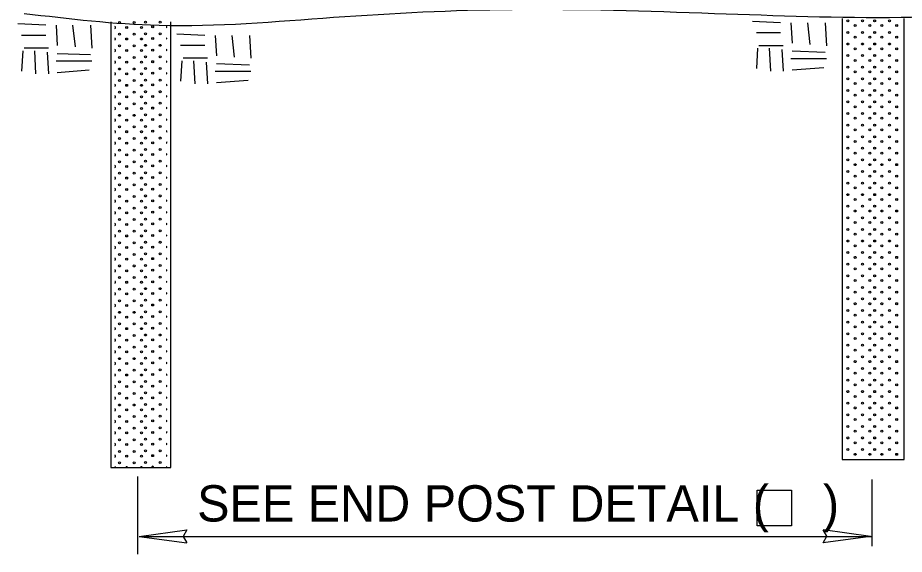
# Model space of a CAD drawing. Extents: x 11 to 454, y -32 to 258.
# Drawn here: x 130 to 161.74, y 153.32 to 172.54 of the extents above; entities that cross this region are included whole.
import ezdxf

# ---------------------------------------------------------------- set-up
doc = ezdxf.new("R2010")
doc.units = 0
doc.layers.add('Default', color=7, linetype='Continuous')
doc.layers.add('Level 1', color=7, linetype='Continuous')

msp = doc.modelspace()

# ---------------------------------------------------------------- linework, layer by layer
at = {"layer": 'Default'}
for p, q in [((157.315, 172.36), (156.309, 172.406)), ((131.002, 172.27), (129.996, 172.316)), ((131.368, 172.27), (131.414, 171.539)), ((131.962, 172.27), (132.054, 171.493)), ((132.602, 172.27), (132.648, 171.447)), ((157.681, 172.36), (157.727, 171.629)), ((158.275, 172.36), (158.367, 171.583)), ((158.915, 172.36), (158.961, 171.538)), ((131.002, 171.904), (130.134, 171.904)), ((136.699, 171.908), (135.693, 171.954)), ((137.064, 171.908), (137.11, 171.177)), ((137.659, 171.908), (137.75, 171.131)), ((138.299, 171.908), (138.344, 171.086)), ((157.315, 171.995), (156.447, 171.995)), ((131.094, 171.447), (130.225, 171.447)), ((136.699, 171.543), (135.83, 171.543)), ((156.492, 171.446), (156.447, 170.715)), ((157.407, 171.538), (156.538, 171.538)), ((156.904, 171.446), (156.949, 170.623)), ((130.179, 171.356), (130.134, 170.624)), ((130.591, 171.356), (130.636, 170.533)), ((131.048, 171.31), (131.094, 170.533)), ((131.414, 171.264), (132.602, 171.219)), ((157.361, 171.4), (157.407, 170.623)), ((157.727, 171.355), (158.915, 171.309)), ((131.368, 170.99), (132.648, 170.99)), ((135.876, 170.994), (135.83, 170.263)), ((136.79, 171.086), (135.922, 171.086)), ((136.287, 170.994), (136.333, 170.171)), ((136.744, 170.948), (136.79, 170.171)), ((137.11, 170.903), (138.299, 170.857)), ((157.681, 171.081), (158.961, 171.081)), ((131.414, 170.579), (132.556, 170.67)), ((137.064, 170.628), (138.344, 170.628)), ((157.727, 170.669), (158.869, 170.761)), ((137.11, 170.217), (138.253, 170.308)), ((134.29, 156.108), (134.29, 153.318)), ((160.58, 155.992), (160.58, 153.603)), ((134.349, 153.957), (136.052, 154.191)), ((160.538, 153.958), (158.835, 154.192)), ((134.348, 153.958), (160.58, 153.958)), ((134.349, 153.957), (136.052, 153.723)), ((160.538, 153.958), (158.835, 153.724))]:
    msp.add_line(p, q, dxfattribs=at)
for points in [[(159.525, 156.719), (161.738, 156.719), (161.738, 172.507)], [(159.525, 172.507), (159.525, 156.719)], [(133.327, 156.428), (135.481, 156.428), (135.481, 172.39)], [(133.327, 172.39), (133.327, 156.428)], [(136.052, 154.191), (135.92, 153.954), (136.052, 153.723)], [(158.835, 153.724), (158.966, 153.961), (158.835, 154.192)]]:
    msp.add_lwpolyline(points, dxfattribs=at)
for centre in [(133.637, 172.364), (134.166, 172.364), (134.569, 172.381), (135.097, 172.381), (159.725, 172.428), (160.253, 172.428), (160.684, 172.428), (161.213, 172.428), (133.898, 172.193), (134.426, 172.193), (134.829, 172.211), (159.985, 172.258), (160.514, 172.258), (160.944, 172.258), (161.473, 172.258), (133.637, 171.949), (133.898, 171.778), (134.166, 171.949), (134.426, 171.778), (134.569, 171.966), (134.829, 171.796), (135.097, 171.966), (159.725, 172.013), (159.985, 171.843), (160.253, 172.013), (160.514, 171.843), (160.684, 172.013), (160.944, 171.843), (161.213, 172.013), (161.473, 171.843), (133.637, 171.533), (134.166, 171.533), (134.569, 171.551), (135.097, 171.551), (159.725, 171.598), (159.985, 171.428), (160.253, 171.598), (160.514, 171.428), (160.684, 171.598), (160.944, 171.428), (161.213, 171.598), (161.473, 171.428), (133.637, 171.118), (133.898, 171.363), (134.166, 171.118), (134.426, 171.363), (134.569, 171.136), (134.829, 171.38), (135.097, 171.136), (159.725, 171.183), (160.253, 171.183), (160.684, 171.183), (161.213, 171.183), (133.898, 170.948), (134.426, 170.948), (134.829, 170.965), (159.985, 171.012), (160.514, 171.012), (160.944, 171.012), (161.473, 171.012), (133.637, 170.703), (133.898, 170.533), (134.166, 170.703), (134.426, 170.533), (134.569, 170.721), (134.829, 170.55), (135.097, 170.721), (159.725, 170.768), (159.985, 170.597), (160.253, 170.768), (160.514, 170.597), (160.684, 170.768), (160.944, 170.597), (161.213, 170.768), (161.473, 170.597), (133.637, 170.288), (134.166, 170.288), (134.569, 170.306), (135.097, 170.306), (159.725, 170.353), (159.985, 170.182), (160.253, 170.353), (160.514, 170.182), (160.684, 170.353), (160.944, 170.182), (161.213, 170.353), (161.473, 170.182), (133.637, 169.873), (133.898, 170.118), (134.166, 169.873), (134.426, 170.118), (134.569, 169.89), (134.829, 170.135), (135.097, 169.89), (159.725, 169.937), (160.253, 169.937), (160.684, 169.937), (161.213, 169.937), (133.898, 169.703), (134.426, 169.703), (134.829, 169.72), (159.725, 169.522), (159.985, 169.767), (160.253, 169.522), (160.514, 169.767), (160.684, 169.522), (160.944, 169.767), (161.213, 169.522), (161.473, 169.767), (133.637, 169.458), (133.898, 169.287), (134.166, 169.458), (134.426, 169.287), (134.569, 169.475), (134.829, 169.305), (135.097, 169.475), (159.985, 169.352), (160.514, 169.352), (160.944, 169.352), (161.473, 169.352), (133.637, 169.043), (133.898, 168.872), (134.166, 169.043), (134.426, 168.872), (134.569, 169.06), (134.829, 168.89), (135.097, 169.06), (159.725, 169.107), (159.985, 168.937), (160.253, 169.107), (160.514, 168.937), (160.684, 169.107), (160.944, 168.937), (161.213, 169.107), (161.473, 168.937), (133.637, 168.628), (134.166, 168.628), (134.569, 168.645), (135.097, 168.645), (159.725, 168.692), (160.253, 168.692), (160.684, 168.692), (161.213, 168.692), (133.898, 168.457), (134.426, 168.457), (134.829, 168.475), (159.725, 168.277), (159.985, 168.522), (160.253, 168.277), (160.514, 168.522), (160.684, 168.277), (160.944, 168.522), (161.213, 168.277), (161.473, 168.522), (133.637, 168.212), (133.898, 168.042), (134.166, 168.212), (134.426, 168.042), (134.569, 168.23), (134.829, 168.059), (135.097, 168.23), (159.985, 168.107), (160.514, 168.107), (160.944, 168.107), (161.473, 168.107), (133.637, 167.797), (133.898, 167.627), (134.166, 167.797), (134.426, 167.627), (134.569, 167.815), (134.829, 167.644), (135.097, 167.815), (159.725, 167.862), (159.985, 167.691), (160.253, 167.862), (160.514, 167.691), (160.684, 167.862), (160.944, 167.691), (161.213, 167.862), (161.473, 167.691), (133.637, 167.382), (134.166, 167.382), (134.569, 167.4), (135.097, 167.4), (159.725, 167.447), (160.253, 167.447), (160.684, 167.447), (161.213, 167.447), (133.637, 166.967), (133.898, 167.212), (134.166, 166.967), (134.426, 167.212), (134.569, 166.985), (134.829, 167.229), (135.097, 166.985), (159.725, 167.032), (159.985, 167.276), (160.253, 167.032), (160.514, 167.276), (160.684, 167.032), (160.944, 167.276), (161.213, 167.032), (161.473, 167.276), (133.898, 166.797), (134.426, 166.797), (134.829, 166.814), (159.985, 166.861), (160.514, 166.861), (160.944, 166.861), (161.473, 166.861), (133.637, 166.552), (133.898, 166.382), (134.166, 166.552), (134.426, 166.382), (134.569, 166.569), (134.829, 166.399), (135.097, 166.569), (159.725, 166.616), (159.985, 166.446), (160.253, 166.616), (160.514, 166.446), (160.684, 166.616), (160.944, 166.446), (161.213, 166.616), (161.473, 166.446), (133.637, 166.137), (134.166, 166.137), (134.569, 166.154), (135.097, 166.154), (159.725, 166.201), (159.985, 166.031), (160.253, 166.201), (160.514, 166.031), (160.684, 166.201), (160.944, 166.031), (161.213, 166.201), (161.473, 166.031), (133.637, 165.722), (133.898, 165.966), (134.166, 165.722), (134.426, 165.966), (134.569, 165.739), (134.829, 165.984), (135.097, 165.739), (159.725, 165.786), (160.253, 165.786), (160.684, 165.786), (161.213, 165.786), (133.898, 165.551), (134.426, 165.551), (134.829, 165.569), (159.985, 165.616), (160.514, 165.616), (160.944, 165.616), (161.473, 165.616), (133.637, 165.307), (133.898, 165.136), (134.166, 165.307), (134.426, 165.136), (134.569, 165.324), (134.829, 165.154), (135.097, 165.324), (159.725, 165.371), (159.985, 165.201), (160.253, 165.371), (160.514, 165.201), (160.684, 165.371), (160.944, 165.201), (161.213, 165.371), (161.473, 165.201), (133.637, 164.891), (134.166, 164.891), (134.569, 164.909), (134.829, 164.738), (135.097, 164.909), (159.725, 164.956), (159.985, 164.786), (160.253, 164.956), (160.514, 164.786), (160.684, 164.956), (160.944, 164.786), (161.213, 164.956), (161.473, 164.786), (133.637, 164.476), (133.898, 164.721), (134.166, 164.476), (134.426, 164.721), (134.569, 164.494), (135.097, 164.494), (159.725, 164.541), (160.253, 164.541), (160.684, 164.541), (161.213, 164.541), (133.898, 164.306), (134.426, 164.306), (134.829, 164.323), (159.725, 164.126), (159.985, 164.37), (160.253, 164.126), (160.514, 164.37), (160.684, 164.126), (160.944, 164.37), (161.213, 164.126), (161.473, 164.37), (133.637, 164.061), (133.898, 163.891), (134.166, 164.061), (134.426, 163.891), (134.569, 164.079), (134.829, 163.908), (135.097, 164.079), (159.985, 163.955), (160.514, 163.955), (160.944, 163.955), (161.473, 163.955), (133.637, 163.646), (133.898, 163.476), (134.166, 163.646), (134.426, 163.476), (134.569, 163.664), (134.829, 163.493), (135.097, 163.664), (159.725, 163.711), (159.985, 163.54), (160.253, 163.711), (160.514, 163.54), (160.684, 163.711), (160.944, 163.54), (161.213, 163.711), (161.473, 163.54), (133.637, 163.231), (134.166, 163.231), (134.569, 163.248), (135.097, 163.248), (159.725, 163.295), (160.253, 163.295), (160.684, 163.295), (161.213, 163.295), (133.898, 163.061), (134.426, 163.061), (134.569, 162.833), (134.829, 163.078), (135.097, 162.833), (159.725, 162.88), (159.985, 163.125), (160.253, 162.88), (160.514, 163.125), (160.684, 162.88), (160.944, 163.125), (161.213, 162.88), (161.473, 163.125), (133.637, 162.816), (133.898, 162.645), (134.166, 162.816), (134.426, 162.645), (134.829, 162.663), (159.985, 162.71), (160.514, 162.71), (160.944, 162.71), (161.473, 162.71), (133.637, 162.401), (133.898, 162.23), (134.166, 162.401), (134.426, 162.23), (134.569, 162.418), (134.829, 162.248), (135.097, 162.418), (159.725, 162.465), (159.985, 162.295), (160.253, 162.465), (160.514, 162.295), (160.684, 162.465), (160.944, 162.295), (161.213, 162.465), (161.473, 162.295), (133.637, 161.986), (134.166, 161.986), (134.569, 162.003), (135.097, 162.003), (159.725, 162.05), (160.253, 162.05), (160.684, 162.05), (161.213, 162.05), (133.637, 161.57), (133.898, 161.815), (134.166, 161.57), (134.426, 161.815), (134.569, 161.588), (134.829, 161.833), (135.097, 161.588), (159.725, 161.635), (159.985, 161.88), (160.253, 161.635), (160.514, 161.88), (160.684, 161.635), (160.944, 161.88), (161.213, 161.635), (161.473, 161.88), (133.898, 161.4), (134.426, 161.4), (134.829, 161.417), (159.985, 161.465), (160.514, 161.465), (160.944, 161.465), (161.473, 161.465), (133.637, 161.155), (133.898, 160.985), (134.166, 161.155), (134.426, 160.985), (134.569, 161.173), (134.829, 161.002), (135.097, 161.173), (159.725, 161.22), (159.985, 161.049), (160.253, 161.22), (160.514, 161.049), (160.684, 161.22), (160.944, 161.049), (161.213, 161.22), (161.473, 161.049), (133.637, 160.74), (134.166, 160.74), (134.569, 160.758), (135.097, 160.758), (159.725, 160.805), (159.985, 160.634), (160.253, 160.805), (160.514, 160.634), (160.684, 160.805), (160.944, 160.634), (161.213, 160.805), (161.473, 160.634), (133.637, 160.325), (133.898, 160.57), (134.166, 160.325), (134.426, 160.57), (134.569, 160.343), (134.829, 160.587), (135.097, 160.343), (159.725, 160.39), (160.253, 160.39), (160.684, 160.39), (161.213, 160.39), (133.898, 160.155), (134.426, 160.155), (134.829, 160.172), (159.985, 160.219), (160.514, 160.219), (160.944, 160.219), (161.473, 160.219), (133.637, 159.91), (133.898, 159.74), (134.166, 159.91), (134.426, 159.74), (134.569, 159.927), (134.829, 159.757), (135.097, 159.927), (159.725, 159.974), (159.985, 159.804), (160.253, 159.974), (160.514, 159.804), (160.684, 159.974), (160.944, 159.804), (161.213, 159.974), (161.473, 159.804), (133.637, 159.495), (134.166, 159.495), (134.569, 159.512), (134.829, 159.342), (135.097, 159.512), (159.725, 159.559), (159.985, 159.389), (160.253, 159.559), (160.514, 159.389), (160.684, 159.559), (160.944, 159.389), (161.213, 159.559), (161.473, 159.389), (133.637, 159.08), (133.898, 159.324), (134.166, 159.08), (134.426, 159.324), (134.569, 159.097), (135.097, 159.097), (159.725, 159.144), (160.253, 159.144), (160.684, 159.144), (161.213, 159.144), (133.898, 158.909), (134.426, 158.909), (134.829, 158.927), (159.725, 158.729), (159.985, 158.974), (160.253, 158.729), (160.514, 158.974), (160.684, 158.729), (160.944, 158.974), (161.213, 158.729), (161.473, 158.974), (133.637, 158.665), (133.898, 158.494), (134.166, 158.665), (134.426, 158.494), (134.569, 158.682), (134.829, 158.512), (135.097, 158.682), (159.985, 158.559), (160.514, 158.559), (160.944, 158.559), (161.473, 158.559), (133.637, 158.249), (133.898, 158.079), (134.166, 158.249), (134.426, 158.079), (134.569, 158.267), (134.829, 158.096), (135.097, 158.267), (159.725, 158.314), (159.985, 158.144), (160.253, 158.314), (160.514, 158.144), (160.684, 158.314), (160.944, 158.144), (161.213, 158.314), (161.473, 158.144), (133.637, 157.834), (134.166, 157.834), (134.569, 157.852), (135.097, 157.852), (159.725, 157.899), (160.253, 157.899), (160.684, 157.899), (161.213, 157.899), (133.898, 157.664), (134.426, 157.664), (134.569, 157.437), (134.829, 157.681), (135.097, 157.437), (159.725, 157.484), (159.985, 157.728), (160.253, 157.484), (160.514, 157.728), (160.684, 157.484), (160.944, 157.728), (161.213, 157.484), (161.473, 157.728), (133.637, 157.419), (133.898, 157.249), (134.166, 157.419), (134.426, 157.249), (134.829, 157.266), (159.985, 157.313), (160.514, 157.313), (160.944, 157.313), (161.473, 157.313), (133.637, 157.004), (133.898, 156.834), (134.166, 157.004), (134.426, 156.834), (134.569, 157.022), (134.829, 156.851), (135.097, 157.022), (159.725, 157.069), (159.985, 156.898), (160.253, 157.069), (160.514, 156.898), (160.684, 157.069), (160.944, 156.898), (161.213, 157.069), (161.473, 156.898), (133.637, 156.589), (134.166, 156.589), (134.569, 156.606), (135.097, 156.606)]:
    msp.add_circle(centre, 0.0352, dxfattribs=at)
for centre, start, end in [((133.467, 172.193), 277.4719, 82.5281), ((135.357, 172.211), 123.5091, 236.4909), ((133.467, 171.778), 277.4719, 82.5281), ((135.357, 171.796), 123.5091, 236.4909), ((133.467, 171.363), 277.4719, 82.5281), ((135.357, 171.38), 123.5091, 236.4909), ((133.467, 170.948), 277.4719, 82.5281), ((135.357, 170.965), 123.5091, 236.4909), ((133.467, 170.533), 277.4719, 82.5281), ((135.357, 170.55), 123.5091, 236.4909), ((133.467, 170.118), 277.4719, 82.5281), ((135.357, 170.135), 123.5091, 236.4909), ((133.467, 169.703), 277.4719, 82.5281), ((135.357, 169.72), 123.5091, 236.4909), ((133.467, 169.287), 277.4719, 82.5281), ((135.357, 169.305), 123.5091, 236.4909), ((133.467, 168.872), 277.4719, 82.5281), ((135.357, 168.89), 123.5091, 236.4909), ((133.467, 168.457), 277.4719, 82.5281), ((135.357, 168.475), 123.5091, 236.4909), ((133.467, 168.042), 277.4719, 82.5281), ((135.357, 168.059), 123.5091, 236.4909), ((133.467, 167.627), 277.4719, 82.5281), ((135.357, 167.644), 123.5091, 236.4909), ((133.467, 167.212), 277.4719, 82.5281), ((135.357, 167.229), 123.5091, 236.4909), ((133.467, 166.797), 277.4719, 82.5281), ((135.357, 166.814), 123.5091, 236.4909), ((133.467, 166.382), 277.4719, 82.5281), ((135.357, 166.399), 123.5091, 236.4909), ((133.467, 165.966), 277.4719, 82.5281), ((135.357, 165.984), 123.5091, 236.4909), ((133.467, 165.551), 277.4719, 82.5281), ((135.357, 165.569), 123.5091, 236.4909), ((133.467, 165.136), 277.4719, 82.5281), ((135.357, 165.154), 123.5091, 236.4909), ((133.467, 164.721), 277.4719, 82.5281), ((135.357, 164.738), 123.5091, 236.4909), ((133.467, 164.306), 277.4719, 82.5281), ((135.357, 164.323), 123.5091, 236.4909), ((133.467, 163.891), 277.4719, 82.5281), ((135.357, 163.908), 123.5091, 236.4909), ((133.467, 163.476), 277.4719, 82.5281), ((135.357, 163.493), 123.5091, 236.4909), ((133.467, 163.061), 277.4719, 82.5281), ((135.357, 163.078), 123.5091, 236.4909), ((133.467, 162.645), 277.4719, 82.5281), ((135.357, 162.663), 123.5091, 236.4909), ((133.467, 162.23), 277.4719, 82.5281), ((135.357, 162.248), 123.5091, 236.4909), ((133.467, 161.815), 277.4719, 82.5281), ((135.357, 161.833), 123.5091, 236.4909), ((133.467, 161.4), 277.4719, 82.5281), ((135.357, 161.417), 123.5091, 236.4909), ((133.467, 160.985), 277.4719, 82.5281), ((135.357, 161.002), 123.5091, 236.4909), ((133.467, 160.57), 277.4719, 82.5281), ((135.357, 160.587), 123.5091, 236.4909), ((133.467, 160.155), 277.4719, 82.5281), ((135.357, 160.172), 123.5091, 236.4909), ((133.467, 159.74), 277.4719, 82.5281), ((135.357, 159.757), 123.5091, 236.4909), ((133.467, 159.324), 277.4719, 82.5281), ((135.357, 159.342), 123.5091, 236.4909), ((133.467, 158.909), 277.4719, 82.5281), ((135.357, 158.927), 123.5091, 236.4909), ((133.467, 158.494), 277.4719, 82.5281), ((135.357, 158.512), 123.5091, 236.4909), ((133.467, 158.079), 277.4719, 82.5281), ((135.357, 158.096), 123.5091, 236.4909), ((133.467, 157.664), 277.4719, 82.5281), ((135.357, 157.681), 123.5091, 236.4909), ((133.467, 157.249), 277.4719, 82.5281), ((135.357, 157.266), 123.5091, 236.4909), ((133.467, 156.834), 277.4719, 82.5281), ((135.357, 156.851), 123.5091, 236.4909), ((133.467, 156.419), 343.9059, 82.5281), ((133.898, 156.419), 343.9059, 196.0941), ((134.426, 156.419), 343.9059, 196.0941), ((134.829, 156.436), 343.9059, 196.0941), ((135.357, 156.436), 123.5091, 196.0941)]:
    msp.add_arc(centre, 0.0352, start, end, dxfattribs=at)
msp.add_spline([(130.226, 172.697), (135.057, 172.27), (141.309, 172.555), (147.704, 172.839), (154.951, 172.697), (161.629, 172.555), (173.423, 172.981), (182.233, 172.697), (193.885, 172.839), (205.253, 172.839), (214.205, 172.697), (221.38, 172.995)], degree=3, dxfattribs=at)
at = {"layer": 'Level 1'}
msp.add_lwpolyline([(156.472, 155.618), (157.708, 155.618), (157.708, 154.341), (156.472, 154.341)], close=True, dxfattribs=at)

# ---------------------------------------------------------------- texts
at = {"layer": 'Default'}
msp.add_text('SEE END POST DETAIL (    )', height=1.3, dxfattribs=at).set_placement((136.421, 154.491))

doc.saveas('drawing.dxf')
